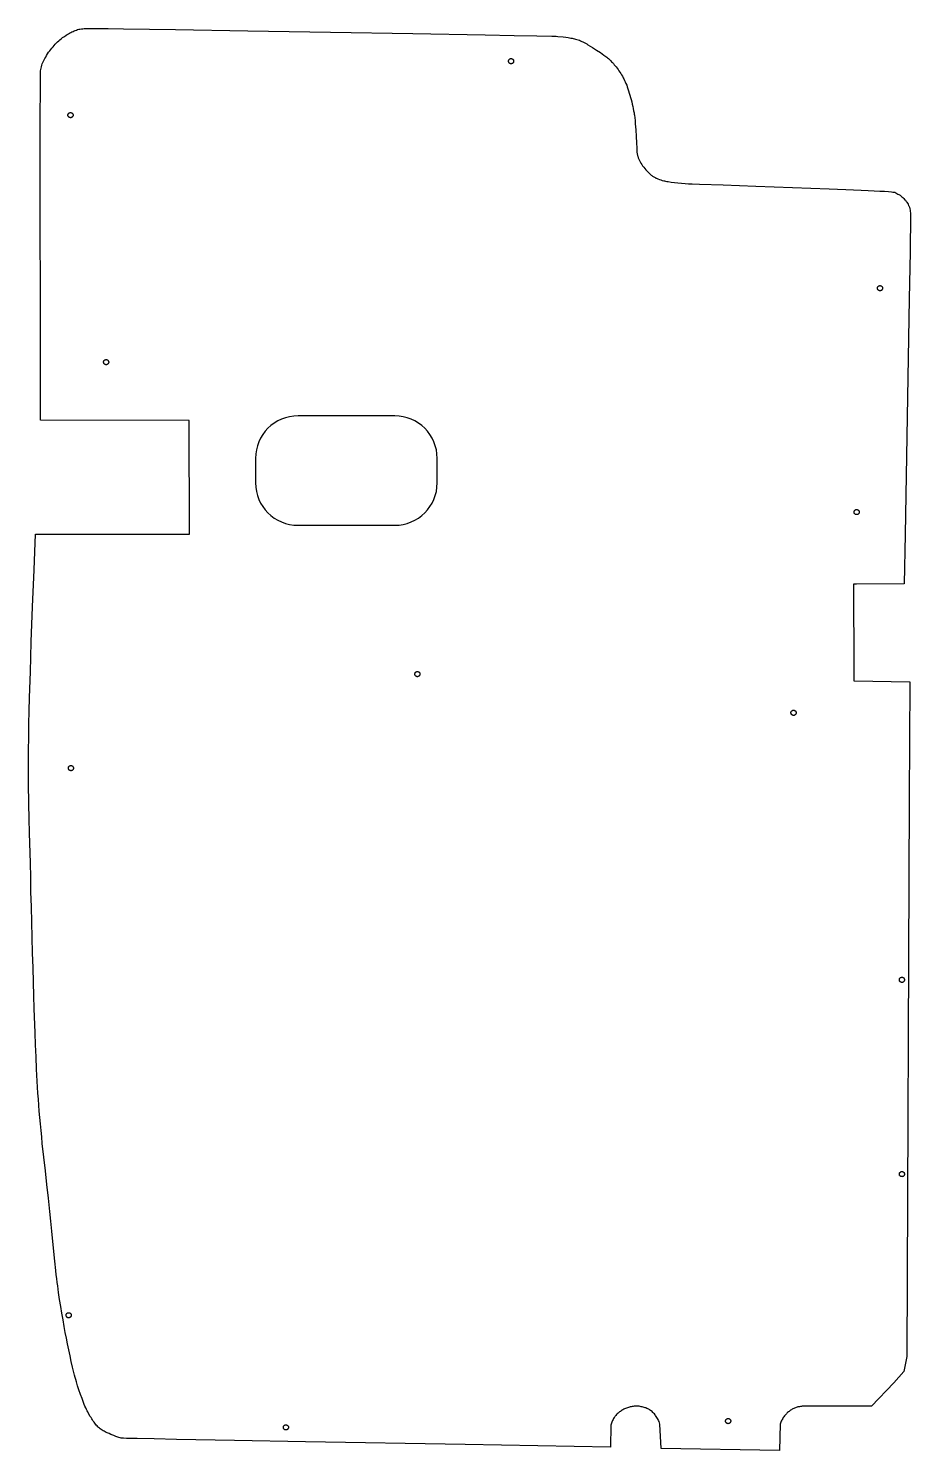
# Model space of a CAD drawing. Extents: x -1528 to 6367, y -7462 to 62.
# Drawn here: x 1982 to 2667, y -4032 to -2928 of the extents above; entities that cross this region are included whole.
import ezdxf

# ---------------------------------------------------------------- set-up
doc = ezdxf.new("R2010")
doc.units = 0
doc.layers.add('Default_Layer', color=1, linetype='CONTINUOUS')

msp = doc.modelspace()

# ---------------------------------------------------------------- linework, layer by layer
at = {"layer": 'Default_Layer'}
for points in [[(2582.5, -3997.4), (2581.9, -3997.5), (2581.2, -3997.6), (2580.5, -3997.7), (2579.8, -3997.8), (2579.2, -3997.9), (2578.5, -3998.1), (2577.9, -3998.3), (2577.2, -3998.6), (2576.6, -3998.8), (2575.9, -3999.1), (2575.3, -3999.4), (2574.7, -3999.7), (2574.1, -4000.1), (2573.5, -4000.4), (2572.9, -4000.8), (2572.3, -4001.3), (2571.8, -4001.7), (2571.2, -4002.2), (2570.7, -4002.7), (2570.2, -4003.2), (2569.7, -4003.7), (2569.2, -4004.3), (2568.7, -4004.9), (2568.3, -4005.5), (2567.8, -4006.1), (2567.4, -4006.8), (2567, -4007.5), (2566.6, -4008.2), (2566.3, -4008.9), (2566, -4009.6), (2565.7, -4010.4), (2565.4, -4011.2), (2565, -4031.7), (2473, -4030.1), (2472.1, -4011.2), (2471.8, -4010.2), (2471.4, -4009.3), (2471.1, -4008.4), (2470.7, -4007.6), (2470.2, -4006.8), (2469.8, -4006), (2469.3, -4005.2), (2468.8, -4004.5), (2468.3, -4003.9), (2467.8, -4003.2), (2467.2, -4002.6), (2466.6, -4002.1), (2466, -4001.5), (2465.4, -4001), (2464.7, -4000.6), (2464.1, -4000.1), (2463.4, -3999.7), (2462.7, -3999.4), (2462, -3999), (2461.3, -3998.7), (2460.6, -3998.5), (2459.8, -3998.2), (2459.1, -3998), (2458.3, -3997.8), (2457.6, -3997.7), (2456.8, -3997.5), (2456.1, -3997.4), (2455.3, -3997.4), (2454.5, -3997.3), (2453.7, -3997.3), (2453, -3997.3), (2452.2, -3997.4), (2451.4, -3997.5), (2450.6, -3997.6), (2449.9, -3997.7), (2449.1, -3997.9), (2448.4, -3998), (2447.6, -3998.3), (2446.9, -3998.5), (2446.1, -3998.8), (2445.4, -3999), (2444.7, -3999.4), (2444, -3999.7), (2443.3, -4000.1), (2442.7, -4000.4), (2442, -4000.9), (2441.4, -4001.3), (2440.7, -4001.7), (2440.1, -4002.2), (2439.6, -4002.7), (2439, -4003.3), (2438.5, -4003.8), (2438, -4004.4), (2437.5, -4005), (2437, -4005.6), (2436.6, -4006.2), (2436.2, -4006.9), (2435.8, -4007.6), (2435.4, -4008.3), (2435.1, -4009), (2434.8, -4009.7), (2434.5, -4010.5), (2434.3, -4011.3), (2434.1, -4012.1), (2433.8, -4029.2), (2320.9, -4027.1), (2197.2, -4024.9), (2142, -4023.9), (2097, -4023.1), (2079.7, -4022.7), (2066.5, -4022.5), (2058.1, -4022.3), (2055.8, -4022.2), (2054.8, -4022.1), (2054, -4022), (2053.2, -4021.8), (2052.3, -4021.6), (2051.5, -4021.3), (2050.7, -4021), (2049.9, -4020.7), (2048.3, -4020.1), (2046.1, -4019.2), (2044.7, -4018.6), (2043.2, -4017.9), (2042.4, -4017.6), (2041.6, -4017.2), (2040.8, -4016.8), (2040, -4016.3), (2039.2, -4015.9), (2038.5, -4015.4), (2037.8, -4014.9), (2037.2, -4014.4), (2036.6, -4013.9), (2036, -4013.3), (2035.4, -4012.6), (2034.8, -4012), (2034.2, -4011.2), (2033.6, -4010.4), (2033, -4009.6), (2032.4, -4008.8), (2031.8, -4008), (2031.2, -4007.1), (2030.7, -4006.2), (2030.1, -4005.3), (2029, -4003.6), (2028.1, -4001.8), (2027.6, -4000.9), (2027.1, -3999.8), (2026.6, -3998.6), (2026, -3997.3), (2025.4, -3996), (2024.8, -3994.5), (2024.2, -3992.9), (2023.7, -3991.4), (2022.5, -3988.1), (2021.3, -3984.7), (2020.2, -3981.4), (2019.3, -3978.3), (2018.8, -3976.7), (2018.3, -3975), (2017.9, -3973.2), (2017.4, -3971.2), (2016.4, -3967.1), (2015.4, -3962.7), (2014.4, -3958.1), (2013.4, -3953.5), (2012.5, -3949), (2011.6, -3944.6), (2010.7, -3940.2), (2009.9, -3935.4), (2009, -3930.3), (2008, -3925.1), (2007.2, -3919.8), (2006.3, -3914.4), (2005.5, -3909.1), (2004.8, -3903.9), (2004.4, -3901.3), (2004.1, -3898.3), (2003.7, -3895.2), (2003.3, -3891.9), (2002.6, -3884.7), (2001.8, -3877.1), (2000.3, -3861.3), (1999.5, -3853.6), (1998.8, -3846.1), (1997.6, -3835.7), (1996.5, -3825.1), (1995.3, -3814.5), (1994.1, -3803.9), (1992.9, -3793.5), (1992.4, -3788.3), (1991.9, -3783.2), (1991.4, -3778.2), (1990.9, -3773.3), (1990.5, -3768.4), (1990.1, -3763.7), (1989.8, -3759), (1989.5, -3754.3), (1989.2, -3749.6), (1988.9, -3744.9), (1988.7, -3740.3), (1988.4, -3735.6), (1988, -3726.2), (1987.6, -3716.8), (1987.3, -3707.4), (1986.6, -3688.6), (1986.3, -3678.8), (1986, -3668.2), (1985.7, -3657), (1985.4, -3645.3), (1984.8, -3621.5), (1984.5, -3609.7), (1984.1, -3598.1), (1983.9, -3586.8), (1983.6, -3575.4), (1982.9, -3552.4), (1982.6, -3541.1), (1982.4, -3529.9), (1982.3, -3524.5), (1982.2, -3519.1), (1982.2, -3513.8), (1982.1, -3508.6), (1982.1, -3503.5), (1982.1, -3498.4), (1982.2, -3493.3), (1982.2, -3488.2), (1982.4, -3478), (1982.5, -3467.8), (1982.8, -3457.5), (1983, -3447.3), (1983.6, -3426.9), (1983.9, -3416), (1984.3, -3403.8), (1984.8, -3390.6), (1985.4, -3376.7), (1986.5, -3348.1), (1987.1, -3334), (1987.6, -3320.3), (2107.1, -3320.4), (2106.9, -3232.2), (1991.4, -3231.8), (1991.4, -3194.4), (1991.4, -3151.8), (1991.3, -3063.5), (1991.3, -3024), (1991.3, -2991.7), (1991.4, -2979.2), (1991.4, -2969.6), (1991.5, -2963.3), (1991.5, -2961.6), (1991.5, -2960.8), (1991.7, -2959.7), (1992, -2958.6), (1992.3, -2957.5), (1992.6, -2956.4), (1992.9, -2955.3), (1993.3, -2954.2), (1993.8, -2953.2), (1994.3, -2952.2), (1994.5, -2951.7), (1994.8, -2951.1), (1995.5, -2950), (1996.2, -2948.8), (1997, -2947.5), (1997.8, -2946.3), (1998.7, -2945.1), (1999.5, -2944), (2000.4, -2943), (2001.2, -2942), (2002, -2941), (2002.9, -2940.1), (2003.7, -2939.2), (2004.6, -2938.3), (2005.6, -2937.4), (2006.5, -2936.6), (2007.5, -2935.8), (2008.6, -2934.9), (2010, -2934), (2011.5, -2933), (2012.3, -2932.5), (2013.1, -2932), (2014, -2931.5), (2014.9, -2931), (2015.8, -2930.5), (2016.7, -2930.1), (2017.6, -2929.6), (2018.5, -2929.3), (2019.4, -2929), (2020.2, -2928.7), (2021.1, -2928.4), (2022.1, -2928.3), (2023.2, -2928.1), (2024.3, -2928), (2025.4, -2927.9), (2026.6, -2927.8), (2027.8, -2927.8), (2029, -2927.8), (2031.6, -2927.8), (2034.1, -2927.8), (2036.6, -2927.8), (2039, -2927.8), (2044, -2927.9), (2055.8, -2928), (2096.3, -2928.7), (2152.4, -2929.6), (2216.4, -2930.7), (2280.4, -2931.8), (2336.4, -2932.8), (2359, -2933.2), (2376.6, -2933.6), (2388.3, -2933.8), (2391.6, -2933.9), (2393, -2934), (2397, -2934.4), (2399, -2934.6), (2400.9, -2934.8), (2401.9, -2935), (2402.9, -2935.2), (2403.9, -2935.3), (2404.8, -2935.6), (2405.8, -2935.8), (2406.7, -2936), (2407.7, -2936.3), (2408.6, -2936.6), (2409.6, -2937), (2410.5, -2937.4), (2411.5, -2937.8), (2412.4, -2938.3), (2413.4, -2938.8), (2414.3, -2939.3), (2415.3, -2939.8), (2416.2, -2940.4), (2418, -2941.5), (2419.8, -2942.6), (2423, -2944.6), (2425.9, -2946.5), (2427.3, -2947.5), (2428.7, -2948.5), (2430.1, -2949.5), (2430.8, -2950.1), (2431.5, -2950.6), (2432.1, -2951.2), (2432.8, -2951.7), (2433.4, -2952.3), (2434, -2952.9), (2434.6, -2953.6), (2435.3, -2954.3), (2436, -2955.1), (2436.7, -2955.9), (2437.4, -2956.8), (2438.1, -2957.7), (2438.8, -2958.7), (2439.6, -2959.7), (2440.3, -2960.7), (2441, -2961.7), (2441.7, -2962.8), (2442.4, -2963.8), (2443, -2964.9), (2443.6, -2966), (2444.2, -2967), (2444.7, -2968.1), (2445.2, -2969.2), (2445.7, -2970.4), (2446.3, -2971.7), (2446.8, -2973.2), (2447.3, -2974.7), (2447.8, -2976.2), (2448.3, -2977.9), (2448.8, -2979.6), (2449.3, -2981.3), (2449.7, -2983), (2450.2, -2984.8), (2450.6, -2986.6), (2451, -2988.3), (2451.4, -2990), (2451.7, -2991.7), (2452, -2993.4), (2452.2, -2994.2), (2452.3, -2995.1), (2452.6, -2997.1), (2452.8, -2999.3), (2453, -3001.7), (2453.2, -3004.1), (2453.3, -3006.6), (2453.6, -3011.7), (2453.9, -3016.5), (2454.1, -3020.7), (2454.2, -3022.5), (2454.3, -3023.9), (2454.5, -3025.1), (2454.5, -3025.5), (2454.6, -3025.9), (2454.8, -3026.4), (2455, -3027), (2455.3, -3028.1), (2455.8, -3029.2), (2456.3, -3030.3), (2456.8, -3031.3), (2457.4, -3032.4), (2458.1, -3033.4), (2458.7, -3034.4), (2459.5, -3035.4), (2460.3, -3036.4), (2461.2, -3037.5), (2462.2, -3038.6), (2463.3, -3039.7), (2463.8, -3040.2), (2464.3, -3040.7), (2464.8, -3041.2), (2465.3, -3041.6), (2465.8, -3042), (2466.3, -3042.4), (2466.8, -3042.7), (2467.3, -3043), (2467.8, -3043.3), (2468.4, -3043.6), (2468.9, -3043.9), (2469.4, -3044.1), (2470.5, -3044.6), (2471.7, -3045), (2472.8, -3045.4), (2473.9, -3045.8), (2475.1, -3046.1), (2475.7, -3046.2), (2476.5, -3046.4), (2477.4, -3046.5), (2478.5, -3046.7), (2480.8, -3047), (2483.4, -3047.3), (2486.1, -3047.6), (2488.9, -3047.9), (2491.6, -3048.1), (2494.2, -3048.3), (2495.2, -3048.4), (2497, -3048.5), (2502.7, -3048.7), (2521.2, -3049.3), (2546.4, -3050.2), (2574.9, -3051.2), (2589.3, -3051.7), (2603.3, -3052.2), (2616.4, -3052.7), (2628.3, -3053.3), (2633.6, -3053.5), (2638.4, -3053.8), (2642.7, -3054), (2646.4, -3054.2), (2649.4, -3054.4), (2651.8, -3054.7), (2652.7, -3054.8), (2653.5, -3054.9), (2654, -3054.9), (2654.3, -3055), (2655.1, -3055.4), (2656, -3055.8), (2656.8, -3056.3), (2657.6, -3056.8), (2658.4, -3057.3), (2659.2, -3057.9), (2659.9, -3058.5), (2660.6, -3059.1), (2661.3, -3059.8), (2662, -3060.5), (2662.6, -3061.2), (2663.2, -3062), (2663.7, -3062.7), (2664.2, -3063.5), (2664.7, -3064.3), (2665.1, -3065.2), (2665.3, -3065.6), (2665.5, -3066), (2665.7, -3066.5), (2665.8, -3066.9), (2665.9, -3067.4), (2666, -3067.8), (2666.2, -3068.8), (2666.4, -3069.8), (2666.5, -3070.8), (2666.5, -3071.8), (2666.6, -3072.8), (2666.6, -3073.9), (2666.6, -3074.9), (2666.5, -3077), (2666.5, -3079.1), (2666.5, -3080.1), (2666.5, -3081.1), (2666.5, -3083), (2666.5, -3085), (2666.4, -3088.8), (2666.3, -3101.1), (2666.1, -3113.3), (2665.6, -3137.8), (2664.8, -3183.5), (2664, -3229.2), (2662.3, -3320.5), (2661.7, -3358.8), (2624.7, -3359.1), (2622.2, -3359.1), (2622.5, -3426.1), (2622.6, -3433), (2622.6, -3434.1), (2622.7, -3434.1), (2665.9, -3434.9), (2665.5, -3526), (2663.8, -3958.6), (2661.4, -3970.4), (2653.5, -3979.2), (2636.3, -3997.4), (2584.3, -3997.4), (2582.5, -3997.4)], [(2358.6, -2953.2), (2358.6, -2953.4), (2358.6, -2953.6), (2358.5, -2953.8), (2358.5, -2954), (2358.4, -2954.2), (2358.3, -2954.3), (2358.2, -2954.5), (2358, -2954.6), (2357.9, -2954.7), (2357.7, -2954.9), (2357.6, -2955), (2357.4, -2955), (2357.2, -2955.1), (2357, -2955.2), (2356.8, -2955.2), (2356.6, -2955.2), (2356.4, -2955.2), (2356.2, -2955.2), (2356, -2955.1), (2355.8, -2955), (2355.7, -2955), (2355.5, -2954.9), (2355.4, -2954.7), (2355.2, -2954.6), (2355.1, -2954.5), (2355, -2954.3), (2354.9, -2954.2), (2354.8, -2954), (2354.7, -2953.8), (2354.7, -2953.6), (2354.6, -2953.4), (2354.6, -2953.2), (2354.6, -2953), (2354.7, -2952.8), (2354.7, -2952.6), (2354.8, -2952.4), (2354.9, -2952.2), (2355, -2952.1), (2355.1, -2951.9), (2355.2, -2951.8), (2355.4, -2951.7), (2355.5, -2951.5), (2355.7, -2951.4), (2355.8, -2951.4), (2356, -2951.3), (2356.2, -2951.2), (2356.4, -2951.2), (2356.6, -2951.2), (2356.8, -2951.2), (2357, -2951.2), (2357.2, -2951.3), (2357.4, -2951.4), (2357.6, -2951.4), (2357.7, -2951.5), (2357.9, -2951.7), (2358, -2951.8), (2358.2, -2951.9), (2358.3, -2952.1), (2358.4, -2952.2), (2358.5, -2952.4), (2358.5, -2952.6), (2358.6, -2952.8), (2358.6, -2953), (2358.6, -2953.2)], [(2016.8, -2995.1), (2016.8, -2995.3), (2016.7, -2995.5), (2016.7, -2995.7), (2016.6, -2995.9), (2016.5, -2996), (2016.4, -2996.2), (2016.3, -2996.4), (2016.2, -2996.5), (2016.1, -2996.6), (2015.9, -2996.7), (2015.7, -2996.8), (2015.6, -2996.9), (2015.4, -2997), (2015.2, -2997), (2015, -2997.1), (2014.8, -2997.1), (2014.6, -2997.1), (2014.4, -2997), (2014.2, -2997), (2014, -2996.9), (2013.8, -2996.8), (2013.7, -2996.7), (2013.5, -2996.6), (2013.4, -2996.5), (2013.2, -2996.4), (2013.1, -2996.2), (2013, -2996), (2012.9, -2995.9), (2012.9, -2995.7), (2012.8, -2995.5), (2012.8, -2995.3), (2012.8, -2995.1), (2012.8, -2994.9), (2012.8, -2994.7), (2012.9, -2994.5), (2012.9, -2994.3), (2013, -2994.1), (2013.1, -2994), (2013.2, -2993.8), (2013.4, -2993.7), (2013.5, -2993.5), (2013.7, -2993.4), (2013.8, -2993.3), (2014, -2993.2), (2014.2, -2993.2), (2014.4, -2993.1), (2014.6, -2993.1), (2014.8, -2993.1), (2015, -2993.1), (2015.2, -2993.1), (2015.4, -2993.2), (2015.6, -2993.2), (2015.7, -2993.3), (2015.9, -2993.4), (2016.1, -2993.5), (2016.2, -2993.7), (2016.3, -2993.8), (2016.4, -2994), (2016.5, -2994.1), (2016.6, -2994.3), (2016.7, -2994.5), (2016.7, -2994.7), (2016.8, -2994.9), (2016.8, -2995.1)], [(2644.9, -3129.4), (2644.9, -3129.6), (2644.9, -3129.8), (2644.8, -3130), (2644.7, -3130.2), (2644.6, -3130.4), (2644.5, -3130.5), (2644.4, -3130.7), (2644.3, -3130.8), (2644.2, -3131), (2644, -3131.1), (2643.8, -3131.2), (2643.7, -3131.3), (2643.5, -3131.3), (2643.3, -3131.4), (2643.1, -3131.4), (2642.9, -3131.4), (2642.7, -3131.4), (2642.5, -3131.4), (2642.3, -3131.3), (2642.1, -3131.3), (2641.9, -3131.2), (2641.8, -3131.1), (2641.6, -3131), (2641.5, -3130.8), (2641.3, -3130.7), (2641.2, -3130.5), (2641.1, -3130.4), (2641, -3130.2), (2641, -3130), (2640.9, -3129.8), (2640.9, -3129.6), (2640.9, -3129.4), (2640.9, -3129.2), (2640.9, -3129), (2641, -3128.8), (2641, -3128.6), (2641.1, -3128.5), (2641.2, -3128.3), (2641.3, -3128.1), (2641.5, -3128), (2641.6, -3127.9), (2641.8, -3127.8), (2641.9, -3127.7), (2642.1, -3127.6), (2642.3, -3127.5), (2642.5, -3127.5), (2642.7, -3127.4), (2642.9, -3127.4), (2643.1, -3127.4), (2643.3, -3127.5), (2643.5, -3127.5), (2643.7, -3127.6), (2643.8, -3127.7), (2644, -3127.8), (2644.2, -3127.9), (2644.3, -3128), (2644.4, -3128.1), (2644.5, -3128.3), (2644.6, -3128.5), (2644.7, -3128.6), (2644.8, -3128.8), (2644.9, -3129), (2644.9, -3129.2), (2644.9, -3129.4)], [(2044.4, -3186.8), (2044.4, -3187), (2044.3, -3187.2), (2044.3, -3187.4), (2044.2, -3187.6), (2044.1, -3187.8), (2044, -3187.9), (2043.9, -3188.1), (2043.8, -3188.2), (2043.7, -3188.4), (2043.5, -3188.5), (2043.3, -3188.6), (2043.2, -3188.7), (2043, -3188.7), (2042.8, -3188.8), (2042.6, -3188.8), (2042.4, -3188.8), (2042.2, -3188.8), (2042, -3188.8), (2041.8, -3188.7), (2041.6, -3188.7), (2041.4, -3188.6), (2041.3, -3188.5), (2041.1, -3188.4), (2041, -3188.2), (2040.8, -3188.1), (2040.7, -3187.9), (2040.6, -3187.8), (2040.5, -3187.6), (2040.5, -3187.4), (2040.4, -3187.2), (2040.4, -3187), (2040.4, -3186.8), (2040.4, -3186.6), (2040.4, -3186.4), (2040.5, -3186.2), (2040.5, -3186), (2040.6, -3185.9), (2040.7, -3185.7), (2040.8, -3185.5), (2041, -3185.4), (2041.1, -3185.3), (2041.3, -3185.1), (2041.4, -3185), (2041.6, -3185), (2041.8, -3184.9), (2042, -3184.8), (2042.2, -3184.8), (2042.4, -3184.8), (2042.6, -3184.8), (2042.8, -3184.8), (2043, -3184.9), (2043.2, -3185), (2043.3, -3185), (2043.5, -3185.1), (2043.7, -3185.3), (2043.8, -3185.4), (2043.9, -3185.5), (2044, -3185.7), (2044.1, -3185.9), (2044.2, -3186), (2044.3, -3186.2), (2044.3, -3186.4), (2044.4, -3186.6), (2044.4, -3186.8)], [(2626.7, -3303.2), (2626.7, -3303.4), (2626.7, -3303.6), (2626.6, -3303.8), (2626.6, -3304), (2626.5, -3304.2), (2626.4, -3304.4), (2626.3, -3304.5), (2626.1, -3304.7), (2626, -3304.8), (2625.8, -3304.9), (2625.7, -3305), (2625.5, -3305.1), (2625.3, -3305.1), (2625.1, -3305.2), (2624.9, -3305.2), (2624.7, -3305.2), (2624.5, -3305.2), (2624.3, -3305.2), (2624.1, -3305.1), (2623.9, -3305.1), (2623.8, -3305), (2623.6, -3304.9), (2623.5, -3304.8), (2623.3, -3304.7), (2623.2, -3304.5), (2623.1, -3304.4), (2623, -3304.2), (2622.9, -3304), (2622.8, -3303.8), (2622.8, -3303.6), (2622.7, -3303.4), (2622.7, -3303.2), (2622.7, -3303), (2622.8, -3302.8), (2622.8, -3302.6), (2622.9, -3302.5), (2623, -3302.3), (2623.1, -3302.1), (2623.2, -3302), (2623.3, -3301.8), (2623.5, -3301.7), (2623.6, -3301.6), (2623.8, -3301.5), (2623.9, -3301.4), (2624.1, -3301.3), (2624.3, -3301.3), (2624.5, -3301.2), (2624.7, -3301.2), (2624.9, -3301.2), (2625.1, -3301.3), (2625.3, -3301.3), (2625.5, -3301.4), (2625.7, -3301.5), (2625.8, -3301.6), (2626, -3301.7), (2626.1, -3301.8), (2626.3, -3302), (2626.4, -3302.1), (2626.5, -3302.3), (2626.6, -3302.5), (2626.6, -3302.6), (2626.7, -3302.8), (2626.7, -3303), (2626.7, -3303.2)], [(2285.9, -3429), (2285.9, -3429.2), (2285.9, -3429.4), (2285.8, -3429.6), (2285.8, -3429.7), (2285.7, -3429.9), (2285.6, -3430.1), (2285.5, -3430.2), (2285.4, -3430.4), (2285.2, -3430.5), (2285.1, -3430.6), (2284.9, -3430.7), (2284.7, -3430.8), (2284.5, -3430.9), (2284.3, -3430.9), (2284.1, -3431), (2283.9, -3431), (2283.7, -3431), (2283.5, -3430.9), (2283.3, -3430.9), (2283.2, -3430.8), (2283, -3430.7), (2282.8, -3430.6), (2282.7, -3430.5), (2282.5, -3430.4), (2282.4, -3430.2), (2282.3, -3430.1), (2282.2, -3429.9), (2282.1, -3429.7), (2282, -3429.6), (2282, -3429.4), (2281.9, -3429.2), (2281.9, -3429), (2281.9, -3428.8), (2282, -3428.6), (2282, -3428.4), (2282.1, -3428.2), (2282.2, -3428), (2282.3, -3427.8), (2282.4, -3427.7), (2282.5, -3427.6), (2282.7, -3427.4), (2282.8, -3427.3), (2283, -3427.2), (2283.2, -3427.1), (2283.3, -3427.1), (2283.5, -3427), (2283.7, -3427), (2283.9, -3427), (2284.1, -3427), (2284.3, -3427), (2284.5, -3427.1), (2284.7, -3427.1), (2284.9, -3427.2), (2285.1, -3427.3), (2285.2, -3427.4), (2285.4, -3427.6), (2285.5, -3427.7), (2285.6, -3427.8), (2285.7, -3428), (2285.8, -3428.2), (2285.8, -3428.4), (2285.9, -3428.6), (2285.9, -3428.8), (2285.9, -3429)], [(2577.8, -3459), (2577.8, -3459.2), (2577.7, -3459.4), (2577.7, -3459.6), (2577.6, -3459.8), (2577.5, -3460), (2577.4, -3460.2), (2577.3, -3460.3), (2577.2, -3460.4), (2577.1, -3460.6), (2576.9, -3460.7), (2576.7, -3460.8), (2576.6, -3460.9), (2576.4, -3460.9), (2576.2, -3461), (2576, -3461), (2575.8, -3461), (2575.6, -3461), (2575.4, -3461), (2575.2, -3460.9), (2575, -3460.9), (2574.8, -3460.8), (2574.7, -3460.7), (2574.5, -3460.6), (2574.4, -3460.4), (2574.2, -3460.3), (2574.1, -3460.2), (2574, -3460), (2573.9, -3459.8), (2573.9, -3459.6), (2573.8, -3459.4), (2573.8, -3459.2), (2573.8, -3459), (2573.8, -3458.8), (2573.8, -3458.6), (2573.9, -3458.4), (2573.9, -3458.3), (2574, -3458.1), (2574.1, -3457.9), (2574.2, -3457.8), (2574.4, -3457.6), (2574.5, -3457.5), (2574.7, -3457.4), (2574.8, -3457.3), (2575, -3457.2), (2575.2, -3457.1), (2575.4, -3457.1), (2575.6, -3457), (2575.8, -3457), (2576, -3457), (2576.2, -3457.1), (2576.4, -3457.1), (2576.6, -3457.2), (2576.7, -3457.3), (2576.9, -3457.4), (2577.1, -3457.5), (2577.2, -3457.6), (2577.3, -3457.8), (2577.4, -3457.9), (2577.5, -3458.1), (2577.6, -3458.3), (2577.7, -3458.4), (2577.7, -3458.6), (2577.8, -3458.8), (2577.8, -3459)], [(2017.1, -3502), (2017, -3502.2), (2017, -3502.4), (2017, -3502.6), (2016.9, -3502.7), (2016.8, -3502.9), (2016.7, -3503.1), (2016.6, -3503.2), (2016.5, -3503.4), (2016.3, -3503.5), (2016.2, -3503.6), (2016, -3503.7), (2015.8, -3503.8), (2015.7, -3503.9), (2015.5, -3503.9), (2015.3, -3504), (2015.1, -3504), (2014.9, -3504), (2014.7, -3503.9), (2014.5, -3503.9), (2014.3, -3503.8), (2014.1, -3503.7), (2013.9, -3503.6), (2013.8, -3503.5), (2013.6, -3503.4), (2013.5, -3503.2), (2013.4, -3503.1), (2013.3, -3502.9), (2013.2, -3502.7), (2013.1, -3502.6), (2013.1, -3502.4), (2013.1, -3502.2), (2013.1, -3502), (2013.1, -3501.8), (2013.1, -3501.6), (2013.1, -3501.4), (2013.2, -3501.2), (2013.3, -3501), (2013.4, -3500.9), (2013.5, -3500.7), (2013.6, -3500.6), (2013.8, -3500.4), (2013.9, -3500.3), (2014.1, -3500.2), (2014.3, -3500.1), (2014.5, -3500.1), (2014.7, -3500), (2014.9, -3500), (2015.1, -3500), (2015.3, -3500), (2015.5, -3500), (2015.7, -3500.1), (2015.8, -3500.1), (2016, -3500.2), (2016.2, -3500.3), (2016.3, -3500.4), (2016.5, -3500.6), (2016.6, -3500.7), (2016.7, -3500.9), (2016.8, -3501), (2016.9, -3501.2), (2017, -3501.4), (2017, -3501.6), (2017, -3501.8), (2017.1, -3502)], [(2661.9, -3666.3), (2661.9, -3666.5), (2661.8, -3666.7), (2661.8, -3666.9), (2661.7, -3667.1), (2661.6, -3667.3), (2661.5, -3667.4), (2661.4, -3667.6), (2661.3, -3667.7), (2661.1, -3667.8), (2661, -3668), (2660.8, -3668.1), (2660.6, -3668.1), (2660.5, -3668.2), (2660.3, -3668.3), (2660.1, -3668.3), (2659.9, -3668.3), (2659.7, -3668.3), (2659.5, -3668.3), (2659.3, -3668.2), (2659.1, -3668.1), (2658.9, -3668.1), (2658.7, -3668), (2658.6, -3667.8), (2658.4, -3667.7), (2658.3, -3667.6), (2658.2, -3667.4), (2658.1, -3667.3), (2658, -3667.1), (2658, -3666.9), (2657.9, -3666.7), (2657.9, -3666.5), (2657.9, -3666.3), (2657.9, -3666.1), (2657.9, -3665.9), (2658, -3665.7), (2658, -3665.5), (2658.1, -3665.3), (2658.2, -3665.2), (2658.3, -3665), (2658.4, -3664.9), (2658.6, -3664.8), (2658.7, -3664.6), (2658.9, -3664.5), (2659.1, -3664.5), (2659.3, -3664.4), (2659.5, -3664.3), (2659.7, -3664.3), (2659.9, -3664.3), (2660.1, -3664.3), (2660.3, -3664.3), (2660.5, -3664.4), (2660.6, -3664.5), (2660.8, -3664.5), (2661, -3664.6), (2661.1, -3664.8), (2661.3, -3664.9), (2661.4, -3665), (2661.5, -3665.2), (2661.6, -3665.3), (2661.7, -3665.5), (2661.8, -3665.7), (2661.8, -3665.9), (2661.9, -3666.1), (2661.9, -3666.3)], [(2661.9, -3817.2), (2661.9, -3817.4), (2661.9, -3817.6), (2661.8, -3817.7), (2661.7, -3817.9), (2661.7, -3818.1), (2661.6, -3818.3), (2661.4, -3818.4), (2661.3, -3818.6), (2661.2, -3818.7), (2661, -3818.8), (2660.9, -3818.9), (2660.7, -3819), (2660.5, -3819.1), (2660.3, -3819.1), (2660.1, -3819.1), (2659.9, -3819.2), (2659.7, -3819.1), (2659.5, -3819.1), (2659.3, -3819.1), (2659.1, -3819), (2659, -3818.9), (2658.8, -3818.8), (2658.6, -3818.7), (2658.5, -3818.6), (2658.4, -3818.4), (2658.2, -3818.3), (2658.1, -3818.1), (2658.1, -3817.9), (2658, -3817.7), (2657.9, -3817.6), (2657.9, -3817.4), (2657.9, -3817.2), (2657.9, -3817), (2657.9, -3816.8), (2658, -3816.6), (2658.1, -3816.4), (2658.1, -3816.2), (2658.2, -3816), (2658.4, -3815.9), (2658.5, -3815.7), (2658.6, -3815.6), (2658.8, -3815.5), (2659, -3815.4), (2659.1, -3815.3), (2659.3, -3815.2), (2659.5, -3815.2), (2659.7, -3815.2), (2659.9, -3815.2), (2660.1, -3815.2), (2660.3, -3815.2), (2660.5, -3815.2), (2660.7, -3815.3), (2660.9, -3815.4), (2661, -3815.5), (2661.2, -3815.6), (2661.3, -3815.7), (2661.4, -3815.9), (2661.6, -3816), (2661.7, -3816.2), (2661.7, -3816.4), (2661.8, -3816.6), (2661.9, -3816.8), (2661.9, -3817), (2661.9, -3817.2)], [(2015.3, -3926.7), (2015.3, -3926.9), (2015.3, -3927.1), (2015.2, -3927.3), (2015.2, -3927.5), (2015.1, -3927.7), (2015, -3927.8), (2014.9, -3928), (2014.7, -3928.1), (2014.6, -3928.2), (2014.4, -3928.4), (2014.3, -3928.5), (2014.1, -3928.5), (2013.9, -3928.6), (2013.7, -3928.7), (2013.5, -3928.7), (2013.3, -3928.7), (2013.1, -3928.7), (2012.9, -3928.7), (2012.7, -3928.6), (2012.5, -3928.5), (2012.4, -3928.5), (2012.2, -3928.4), (2012, -3928.2), (2011.9, -3928.1), (2011.8, -3928), (2011.7, -3927.8), (2011.6, -3927.7), (2011.5, -3927.5), (2011.4, -3927.3), (2011.4, -3927.1), (2011.3, -3926.9), (2011.3, -3926.7), (2011.3, -3926.5), (2011.4, -3926.3), (2011.4, -3926.1), (2011.5, -3925.9), (2011.6, -3925.8), (2011.7, -3925.6), (2011.8, -3925.4), (2011.9, -3925.3), (2012, -3925.2), (2012.2, -3925), (2012.4, -3924.9), (2012.5, -3924.9), (2012.7, -3924.8), (2012.9, -3924.7), (2013.1, -3924.7), (2013.3, -3924.7), (2013.5, -3924.7), (2013.7, -3924.7), (2013.9, -3924.8), (2014.1, -3924.9), (2014.3, -3924.9), (2014.4, -3925), (2014.6, -3925.2), (2014.7, -3925.3), (2014.9, -3925.4), (2015, -3925.6), (2015.1, -3925.8), (2015.2, -3925.9), (2015.2, -3926.1), (2015.3, -3926.3), (2015.3, -3926.5), (2015.3, -3926.7)], [(2527, -4008.9), (2527, -4009.1), (2527, -4009.3), (2526.9, -4009.5), (2526.9, -4009.6), (2526.8, -4009.8), (2526.7, -4010), (2526.6, -4010.1), (2526.4, -4010.3), (2526.3, -4010.4), (2526.1, -4010.5), (2526, -4010.6), (2525.8, -4010.7), (2525.6, -4010.8), (2525.4, -4010.8), (2525.2, -4010.8), (2525, -4010.9), (2524.8, -4010.8), (2524.6, -4010.8), (2524.4, -4010.8), (2524.2, -4010.7), (2524.1, -4010.6), (2523.9, -4010.5), (2523.7, -4010.4), (2523.6, -4010.3), (2523.5, -4010.1), (2523.4, -4010), (2523.3, -4009.8), (2523.2, -4009.6), (2523.1, -4009.5), (2523.1, -4009.3), (2523, -4009.1), (2523, -4008.9), (2523, -4008.7), (2523.1, -4008.5), (2523.1, -4008.3), (2523.2, -4008.1), (2523.3, -4007.9), (2523.4, -4007.7), (2523.5, -4007.6), (2523.6, -4007.4), (2523.7, -4007.3), (2523.9, -4007.2), (2524.1, -4007.1), (2524.2, -4007), (2524.4, -4006.9), (2524.6, -4006.9), (2524.8, -4006.9), (2525, -4006.9), (2525.2, -4006.9), (2525.4, -4006.9), (2525.6, -4006.9), (2525.8, -4007), (2526, -4007.1), (2526.1, -4007.2), (2526.3, -4007.3), (2526.4, -4007.4), (2526.6, -4007.6), (2526.7, -4007.7), (2526.8, -4007.9), (2526.9, -4008.1), (2526.9, -4008.3), (2527, -4008.5), (2527, -4008.7), (2527, -4008.9)], [(2183.9, -4013.7), (2183.9, -4013.9), (2183.8, -4014.1), (2183.8, -4014.3), (2183.7, -4014.5), (2183.6, -4014.7), (2183.5, -4014.8), (2183.4, -4015), (2183.3, -4015.1), (2183.1, -4015.3), (2183, -4015.4), (2182.8, -4015.5), (2182.7, -4015.6), (2182.5, -4015.6), (2182.3, -4015.7), (2182.1, -4015.7), (2181.9, -4015.7), (2181.7, -4015.7), (2181.5, -4015.7), (2181.3, -4015.6), (2181.1, -4015.6), (2180.9, -4015.5), (2180.8, -4015.4), (2180.6, -4015.3), (2180.5, -4015.1), (2180.3, -4015), (2180.2, -4014.8), (2180.1, -4014.7), (2180, -4014.5), (2180, -4014.3), (2179.9, -4014.1), (2179.9, -4013.9), (2179.9, -4013.7), (2179.9, -4013.5), (2179.9, -4013.3), (2180, -4013.1), (2180, -4013), (2180.1, -4012.8), (2180.2, -4012.6), (2180.3, -4012.5), (2180.5, -4012.3), (2180.6, -4012.2), (2180.8, -4012.1), (2180.9, -4012), (2181.1, -4011.9), (2181.3, -4011.8), (2181.5, -4011.8), (2181.7, -4011.7), (2181.9, -4011.7), (2182.1, -4011.7), (2182.3, -4011.8), (2182.5, -4011.8), (2182.7, -4011.9), (2182.8, -4012), (2183, -4012.1), (2183.1, -4012.2), (2183.3, -4012.3), (2183.4, -4012.5), (2183.5, -4012.6), (2183.6, -4012.8), (2183.7, -4013), (2183.8, -4013.1), (2183.8, -4013.3), (2183.9, -4013.5), (2183.9, -4013.7)]]:
    msp.add_lwpolyline(points, close=True, dxfattribs=at)
msp.add_lwpolyline([(2158.3, -3280.5, 0.414082), (2191.3, -3313.5), (2266.3, -3313.5, 0.414082), (2299.3, -3280.5), (2299.3, -3261.5, 0.414082), (2266.3, -3228.5), (2191.3, -3228.5, 0.414082), (2158.3, -3261.5), (2158.3, -3280.5)], format="xyb", close=True, dxfattribs=at)

doc.saveas('drawing.dxf')
